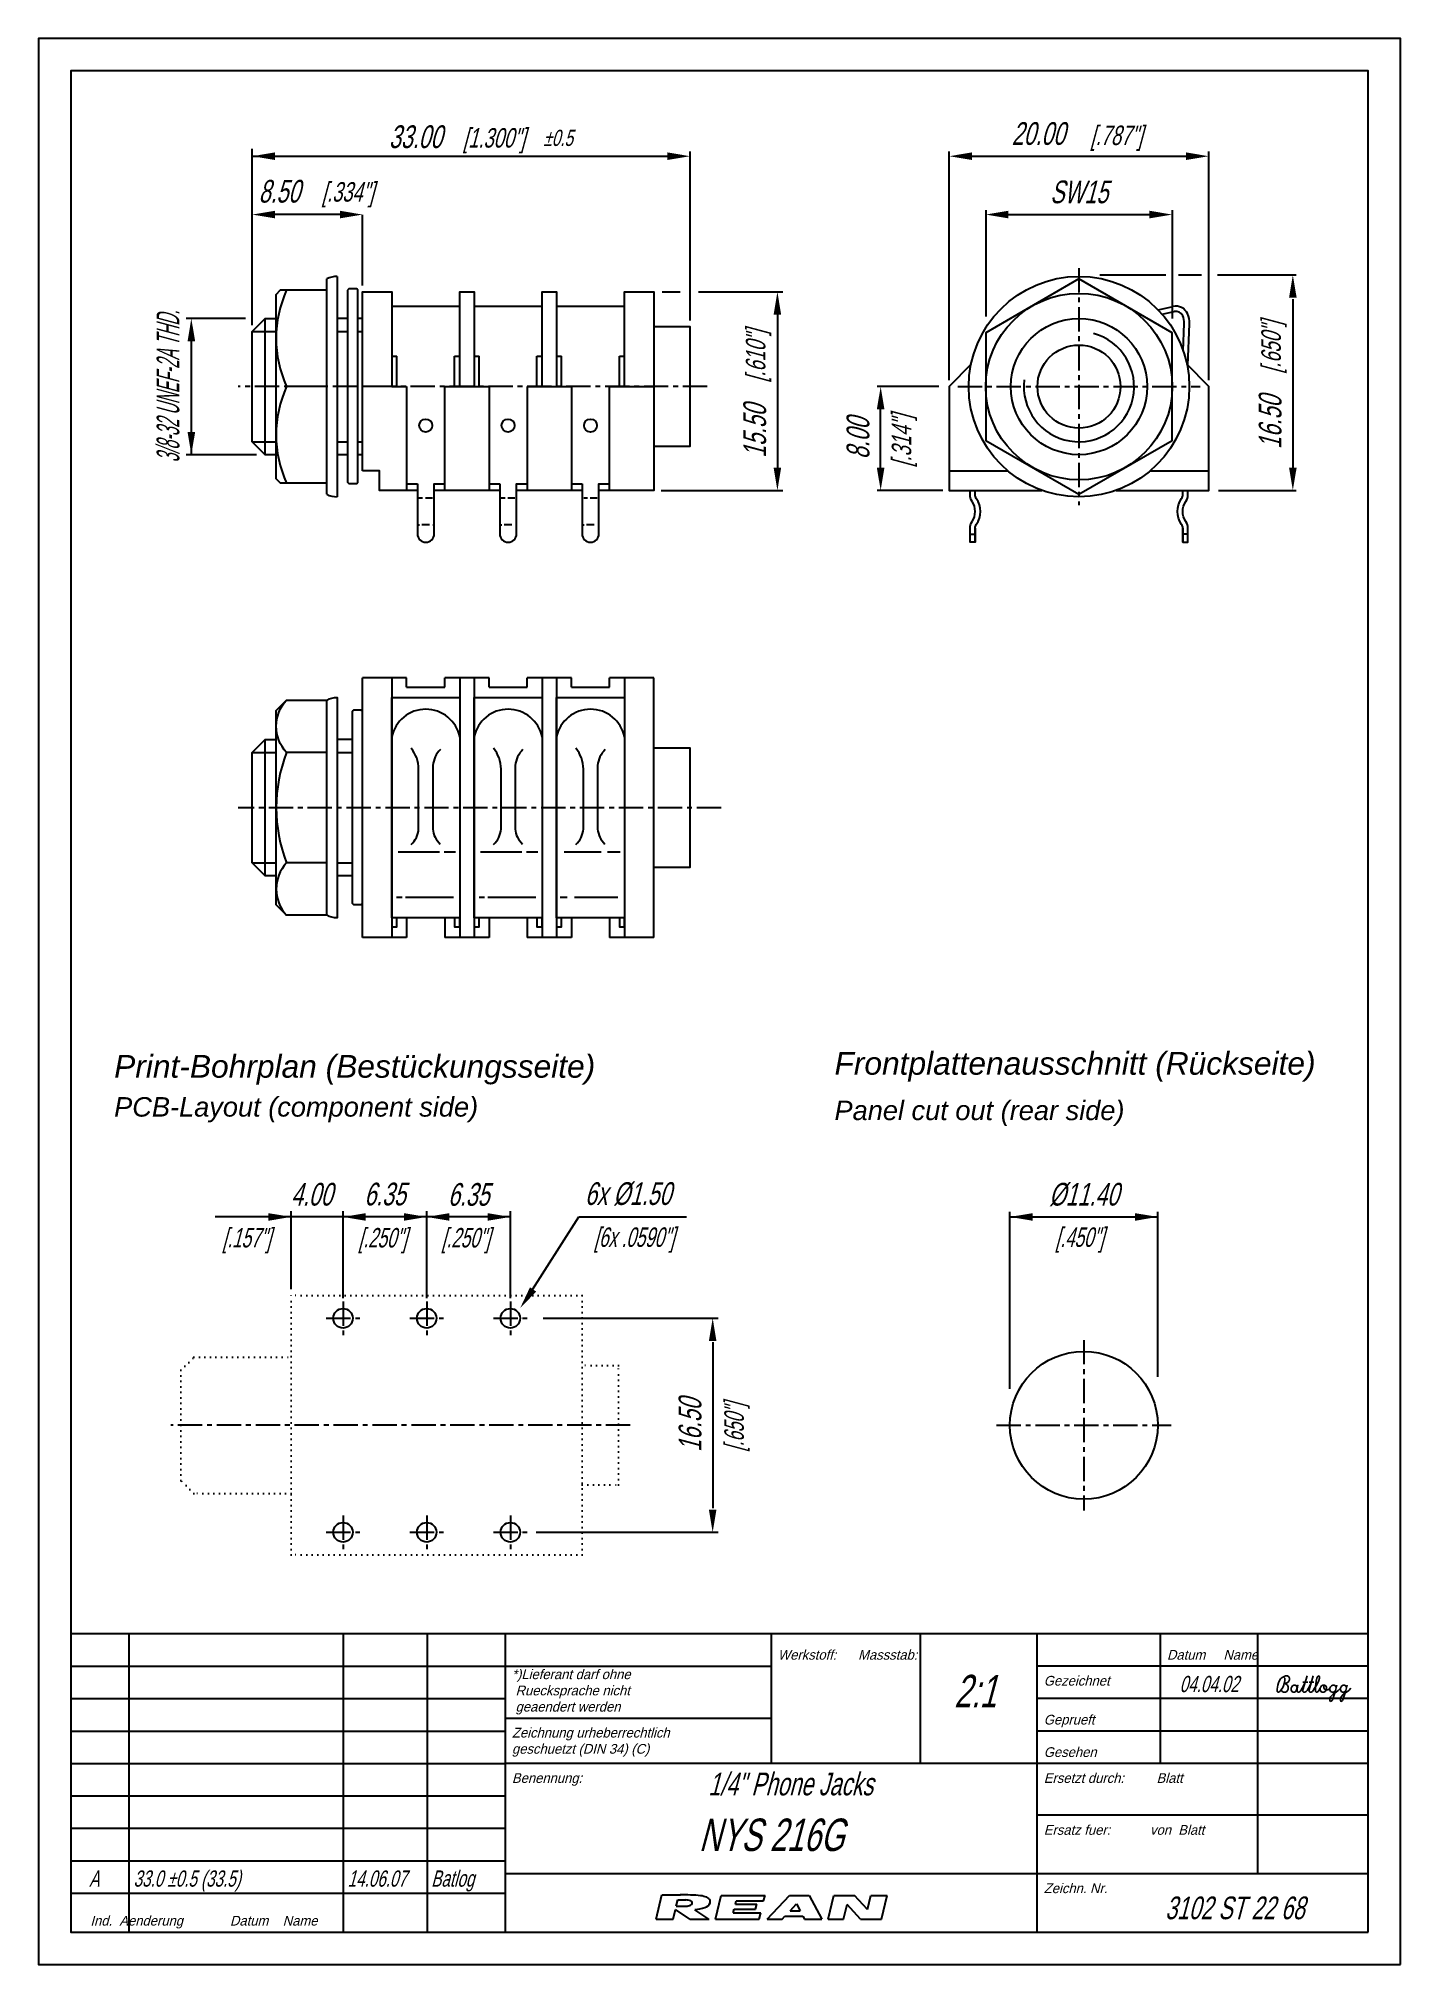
# Model space of a CAD drawing. Extents: x 0 to 210, y 0 to 297.
import ezdxf
from ezdxf.enums import TextEntityAlignment as Align

# ---------------------------------------------------------------- set-up
doc = ezdxf.new("R2010")
doc.units = 0
doc.header["$LTSCALE"] = 3
doc.header["$MEASUREMENT"] = 0
for name, pattern in [('AUSGEZOGEN', [0]), ('CENTER', [2, 1.25, -0.25, 0.25, -0.25]), ('PUNKT', [0.25, 0, -0.25])]:
    doc.linetypes.add(name, pattern=pattern)
doc.layers.get('0').update_dxf_attribs({"linetype": 'AUSGEZOGEN'})
for name, color, linetype in [('025', 4, 'AUSGEZOGEN'), ('035', 3, 'AUSGEZOGEN'), ('05', 2, 'AUSGEZOGEN'), ('BEM1', 4, 'AUSGEZOGEN'), ('MITTE', 4, 'CENTER'), ('RAHMEN', 2, 'AUSGEZOGEN')]:
    doc.layers.add(name, color=color, linetype=linetype)
doc.styles.add('ARIAL', font='ARIALI.TTF')
doc.styles.add('SCRIPTS', font='scripts')
doc.styles.get("Standard").update_dxf_attribs({"font": 'txt', "width": 0.7, "oblique": 15})

# ---------------------------------------------------------------- blocks, each defined once
blk = doc.blocks.new('A$C694C5F03')
at = {"layer": '035'}
for p, q in [((0, 8.53), (2.3, 9.04)), ((0.62, 7.85), (2.47, 8.26)), ((3.88, 2.2), (4.04, 6.42)), ((4.6, 0), (4.84, 6.39))]:
    blk.add_line(p, q, dxfattribs=at)
for points in [[(4.84, 6.39, 0.118182), (4.53, 7.94, 0.353195), (2.3, 9.04, 0.353195)], [(4.04, 6.42, 0.118182), (3.8, 7.61, 0.353195), (2.47, 8.26, 0.353195)]]:
    blk.add_lwpolyline(points, format="xyb", dxfattribs=at)
blk = doc.blocks.new('ZKOPF-REAN')
at = {"color": 2}
for p, q in [((-133, 33), (-92, 33)), ((-200, 6), (-133, 6))]:
    blk.add_line(p, q, dxfattribs=at)
for points in [[(-200, 46), (-200, 0)], [(0, 46), (-200, 46)], [(-191, 0), (-191, 46)], [(-158, 0), (-158, 46)], [(-145, 0), (-145, 46)], [(-133, 0), (-133, 46)], [(-92, 26), (-92, 46)], [(-69, 26), (-69, 46)], [(-51, 0), (-51, 46)], [(-32, 26), (-32, 46)], [(-17, 9), (-17, 46)], [(0, 0), (0, 46)], [(-133, 41), (-92, 41)], [(0, 41), (-51, 41)], [(0, 36), (-51, 36)], [(0, 31), (-51, 31)], [(0, 26), (-133, 26)], [(0, 18), (-51, 18)], [(0, 9), (-133, 9)]]:
    blk.add_lwpolyline(points, dxfattribs=at)
at = {"color": 4}
for points in [[(-200, 41), (-133, 41)], [(-200, 36), (-133, 36)], [(-200, 31), (-133, 31)], [(-200, 26), (-133, 26)], [(-200, 21), (-133, 21)], [(-200, 16), (-133, 16)], [(-200, 11), (-133, 11)]]:
    blk.add_lwpolyline(points, dxfattribs=at)
at = {"layer": '05'}
for p, q in [((-109.79, 1.99), (-108.88, 5.72)), ((-108.88, 5.72), (-106, 5.72)), ((-107.12, 1.99), (-106.76, 3.49)), ((-104.58, 1.99), (-106.76, 3.49)), ((-106.68, 3.97), (-106.45, 4.95)), ((-106.68, 3.97), (-105.39, 3.97)), ((-106.45, 4.95), (-105.21, 4.95)), ((-101.65, 1.99), (-103.78, 3.45)), ((-100.63, 1.99), (-99.74, 5.66)), ((-99.74, 5.66), (-92.98, 5.66)), ((-97.88, 2.94), (-97.74, 3.53)), ((-97.74, 3.53), (-94.45, 3.53)), ((-97.55, 4.3), (-97.43, 4.81)), ((-97.55, 4.3), (-94.26, 4.3)), ((-97.43, 4.81), (-93.19, 4.81)), ((-94.45, 3.53), (-94.26, 4.3)), ((-93.19, 4.81), (-92.98, 5.66)), ((-92.66, 1.99), (-89.2, 5.66)), ((-89.2, 5.66), (-86.16, 5.66)), ((-89.12, 3.28), (-88.13, 4.33)), ((-89.12, 3.28), (-87.58, 3.28)), ((-88.13, 4.33), (-87.58, 3.28)), ((-86.16, 5.66), (-84.24, 1.99)), ((-83.27, 1.99), (-82.39, 5.66)), ((-82.39, 5.66), (-79.2, 5.66)), ((-81.63, 5.66), (-81.63, 5.66)), ((-80.89, 1.99), (-80.34, 4.26)), ((-78.26, 1.99), (-80.34, 4.26)), ((-77.19, 3.47), (-79.2, 5.66)), ((-77.19, 3.47), (-76.66, 5.66)), ((-76.66, 5.66), (-74.13, 5.66)), ((-75.02, 1.99), (-74.13, 5.66)), ((-109.79, 1.99), (-107.12, 1.99)), ((-104.58, 1.99), (-101.58, 1.99)), ((-100.63, 1.99), (-93.87, 1.99)), ((-97.88, 2.94), (-93.64, 2.94)), ((-93.87, 1.99), (-93.64, 2.94)), ((-92.66, 1.99), (-90.34, 1.99)), ((-90.34, 1.99), (-89.91, 2.44)), ((-89.91, 2.44), (-87.14, 2.44)), ((-87.14, 2.44), (-86.9, 1.99)), ((-86.9, 1.99), (-84.24, 1.99)), ((-83.27, 1.99), (-80.89, 1.99)), ((-78.26, 1.99), (-75.02, 1.99))]:
    blk.add_line(p, q, dxfattribs=at)
for centre, radius, start, end in [((-105.57, -23.42), 29.15, 84.6767, 90.986), ((-105.66, 8.05), 4.09, 273.8445, 284.4646), ((-105.46, 1.64), 3.32, 71.6455, 85.7128), ((-105.27, 5.62), 1.66, 292.13, 304.0272), ((-104.53, 4.5), 0.314, 308.184, 68.249), ((-104.36, 9.7), 6.27, 275.3263, 289.526), ((-103.58, 1.05), 4.6, 69.563, 81.7317), ((-102.59, 4.97), 1.23, 286.5819, 338.147), ((-102.93, 3.56), 2.04, 51.5369, 62.015), ((-102.02, 4.68), 0.597, 340.3997, 51.4142)]:
    blk.add_arc(centre, radius, start, end, dxfattribs=at)
at = {"color": 4, "oblique": 15}
for s, p in [('Werkstoff:      Massstab:', (-91, 42)), ('Datum     Name', (-31, 42)), ('*)Lieferant darf ohne ', (-132, 39)), ('Gezeichnet', (-50, 38)), (' Ruecksprache nicht ', (-132, 36.5)), (' geaendert werden', (-132, 34)), ('Geprueft', (-50, 32)), ('Zeichnung urheberrechtlich', (-132, 30)), ('geschuetzt (DIN 34) (C)', (-132, 27.5)), ('Gesehen', (-50, 27)), ('Benennung:', (-132, 23)), ('Ersetzt durch:         Blatt', (-50, 23)), ('Ersatz fuer:           von  Blatt', (-50, 15)), ('Zeichn. Nr.', (-50, 6)), ('Ind.  Aenderung             Datum    Name', (-197, 1))]:
    blk.add_text(s, height=1.5, dxfattribs=at).set_placement(p)
at = {"color": 3, "oblique": 15, "width": 0.7}
for tag, p in [('TOL', (-107.71, 59)), ('RADIEN', (-107.71, 54)), ('FACETTE', (-107.71, 49))]:
    blk.add_attdef(tag, p, '', height=3.5, dxfattribs=at)
at = {"color": 4, "oblique": 15, "width": 0.7}
for tag, p in [('INDEX8', (-197.19, 42)), ('A8', (-190.35, 42)), ('DATUM8', (-157.35, 42)), ('NAME8', (-144.46, 42)), ('INDEX7', (-197.19, 37)), ('A7', (-190.35, 37)), ('DATUM7', (-157.35, 37)), ('NAME7', (-144.46, 37)), ('INDEX6', (-197.19, 32)), ('A6', (-190.35, 32)), ('DATUM6', (-157.35, 32)), ('NAME6', (-144.46, 32)), ('INDEX5', (-197.19, 27)), ('A5', (-190.35, 27)), ('DATUM5', (-157.35, 27)), ('NAME5', (-144.46, 27)), ('INDEX4', (-197.19, 22)), ('A4', (-190.35, 22)), ('DATUM4', (-157.35, 22)), ('NAME4', (-144.46, 22)), ('INDEX3', (-197.19, 17)), ('A3', (-190.35, 17)), ('DATUM3', (-157.35, 17)), ('NAME3', (-144.46, 17)), ('INDEX2', (-197.19, 12)), ('A2', (-190.35, 12)), ('DATUM2', (-157.35, 12)), ('NAME2', (-144.46, 12)), ('INDEX1', (-197.19, 7)), ('A1', (-190.35, 7)), ('DATUM1', (-157.35, 7)), ('NAME1', (-144.46, 7))]:
    blk.add_attdef(tag, p, '', height=2.5, dxfattribs=at)
at = {"color": 2, "oblique": 15, "width": 0.7}
for tag, p in [('MASS', (-60.57, 34.66)), ('BENENNUNG', (-92, 12.5))]:
    blk.add_attdef(tag, text='', height=5, dxfattribs=at).set_placement(p, align=Align.CENTER)
at = {"color": 4, "oblique": 15, "width": 0.7}
for tag, p in [('DATE', (-24.5, 37)), ('WERKSTOFF', (-80.5, 36)), ('TEIL', (-81, 29))]:
    blk.add_attdef(tag, text='', height=2.5, dxfattribs=at).set_placement(p, align=Align.CENTER)
at = {"color": 4, "style": 'SCRIPTS'}
blk.add_attdef('NAME', text='', height=2.5, dxfattribs=at).set_placement((-8.5, 37), align=Align.CENTER)
at = {"color": 3, "oblique": 15, "width": 0.7}
for tag, p in [('MASS2', (-60.48, 28.21)), ('TEIL', (-89.04, 21.08)), ('NUMMER', (-20.55, 1.98))]:
    blk.add_attdef(tag, text='', height=3.5, dxfattribs=at).set_placement(p, align=Align.CENTER)

msp = doc.modelspace()

# ---------------------------------------------------------------- linework, layer by layer
at = {"layer": '025'}
for p, q in [((32.96, 251.82), (36.65, 251.82)), ((46.05, 251.82), (47.66, 251.82)), ((49.26, 251.82), (49.96, 251.82)), ((32.96, 234.82), (36.65, 234.82)), ((46.05, 234.82), (47.66, 234.82)), ((49.26, 234.82), (49.96, 234.82)), ((32.96, 186.89), (36.65, 186.89)), ((46.05, 186.89), (48.36, 186.89)), ((32.96, 169.89), (36.65, 169.89)), ((46.05, 169.89), (48.36, 169.89)), ((61.83, 171.55), (55.44, 171.55)), ((64.28, 171.55), (62.56, 171.55)), ((74.53, 171.55), (68.14, 171.55)), ((76.98, 171.55), (75.26, 171.55)), ((86.76, 171.55), (81.04, 171.55)), ((89.68, 171.55), (87.71, 171.55)), ((56.09, 164.53), (55.22, 164.53)), ((63.96, 164.53), (56.58, 164.53)), ((68.79, 164.53), (67.92, 164.53)), ((76.66, 164.53), (69.28, 164.53)), ((81.49, 164.53), (80.45, 164.53)), ((89.34, 164.53), (82.66, 164.53))]:
    msp.add_line(p, q, dxfattribs=at)
at = {"layer": '025', "color": 5}
for p, q in [((59.23, 226.12), (58.66, 226.12)), ((60.74, 226.12), (59.65, 226.12)), ((71.93, 226.12), (71.36, 226.12)), ((73.44, 226.12), (72.35, 226.12)), ((84.63, 226.12), (84.06, 226.12)), ((86.14, 226.12), (85.05, 226.12)), ((58.58, 222.02), (58.75, 222.02)), ((60.3, 222.02), (59.08, 222.02)), ((60.82, 222.02), (60.99, 222.02)), ((71.28, 222.02), (71.45, 222.02)), ((73, 222.02), (71.78, 222.02)), ((73.52, 222.02), (73.69, 222.02)), ((83.98, 222.02), (84.15, 222.02)), ((85.7, 222.02), (84.48, 222.02)), ((86.22, 222.02), (86.39, 222.02))]:
    msp.add_line(p, q, dxfattribs=at)
at = {"layer": '025'}
for points in [[(143.63, 220.56), (144.43, 220.56)], [(177.23, 220.56), (176.43, 220.56)]]:
    msp.add_lwpolyline(points, dxfattribs=at)
for points in [[(57.45, 172.73, 0.195706), (58.61, 175.09), (58.61, 184.35, 0.172002), (57.45, 187.56, 0.172002)], [(61.99, 187.36, 0.184218), (60.81, 184.89), (60.81, 175.09, 0.191855), (61.94, 172.76)], [(70.15, 172.73, 0.195706), (71.31, 175.09), (71.31, 184.35, 0.172002), (70.15, 187.56, 0.172002)], [(74.69, 187.36, 0.184218), (73.51, 184.89), (73.51, 175.09, 0.191855), (74.64, 172.76)], [(82.85, 172.73, 0.195706), (84.01, 175.09), (84.01, 184.35, 0.172002), (82.85, 187.56, 0.172002)], [(87.39, 187.36, 0.184218), (86.21, 184.89), (86.21, 175.09, 0.191855), (87.34, 172.76)]]:
    msp.add_lwpolyline(points, format="xyb", dxfattribs=at)
msp.add_arc((160.43, 243.32), 8.5, 172.8411, 74.7742, dxfattribs=at)
at = {"layer": '035'}
for p, q in [((54.46, 255.72), (64.96, 255.72)), ((67.16, 255.72), (77.66, 255.72)), ((79.86, 255.72), (90.36, 255.72)), ((54.46, 248.02), (55.26, 248.02)), ((55.26, 243.32), (55.26, 248.02)), ((64.16, 243.32), (64.16, 248.02)), ((64.16, 248.02), (64.96, 248.02)), ((67.16, 248.02), (67.96, 248.02)), ((67.16, 248.02), (67.96, 248.02)), ((67.96, 243.32), (67.96, 248.02)), ((67.96, 243.32), (67.96, 248.02)), ((76.86, 243.32), (76.86, 248.02)), ((76.86, 248.02), (77.66, 248.02)), ((76.86, 243.32), (76.86, 248.02)), ((76.86, 248.02), (77.66, 248.02)), ((79.86, 248.02), (80.66, 248.02)), ((80.66, 243.32), (80.66, 248.02)), ((89.56, 243.32), (89.56, 248.02)), ((89.56, 248.02), (90.36, 248.02)), ((56.76, 228.32), (58.41, 228.32)), ((58.41, 228.32), (58.41, 220.56)), ((69.46, 228.32), (71.11, 228.32)), ((71.11, 228.32), (71.11, 220.56)), ((82.16, 228.32), (83.81, 228.32)), ((83.81, 228.32), (83.81, 220.56))]:
    msp.add_line(p, q, dxfattribs=at)
at = {"layer": '035', "linetype": 'PUNKT'}
for p, q in [((83.85, 103.15), (38.95, 103.15)), ((38.95, 63.15), (38.95, 103.15)), ((83.85, 63.15), (83.85, 103.15)), ((83.85, 63.15), (38.95, 63.15))]:
    msp.add_line(p, q, dxfattribs=at)
at = {"layer": '035'}
for points in [[(61.01, 220.56), (61.01, 228.32), (61.01, 228.32), (62.66, 228.32)], [(73.71, 220.56), (73.71, 228.32), (73.71, 228.32), (75.36, 228.32)], [(86.41, 220.56), (86.41, 228.32), (86.41, 228.32), (88.06, 228.32)], [(54.46, 161.39), (54.46, 160.01), (55.26, 160.01), (55.26, 161.39)], [(64.16, 161.39), (64.16, 160.01), (64.96, 160.01), (64.96, 161.39)], [(67.16, 161.39), (67.16, 160.01), (67.96, 160.01), (67.96, 161.39)], [(76.86, 161.39), (76.86, 160.01), (77.66, 160.01), (77.66, 161.39)], [(79.86, 161.39), (79.86, 160.01), (80.66, 160.01), (80.66, 161.39)], [(89.56, 161.39), (89.56, 160.01), (90.36, 160.01), (90.36, 161.39)]]:
    msp.add_lwpolyline(points, dxfattribs=at)
for points in [[(144.43, 221.49), (144.43, 219.32), (143.63, 219.32), (143.63, 221.49, -0.151415), (143.94, 222.5, 0.309936), (143.94, 225.63, -0.151415), (143.63, 226.65), (143.63, 227.32)], [(144.43, 219.32), (144.43, 221.49, -0.151415), (144.6, 222.05, 0.309936), (144.6, 226.08, -0.151415), (144.43, 226.65), (144.43, 227.32)], [(176.43, 219.32), (176.43, 221.49, 0.151415), (176.25, 222.05, -0.309936), (176.25, 226.08, 0.151415), (176.43, 226.65), (176.43, 227.32)], [(176.43, 221.49), (176.43, 219.32), (177.23, 219.32), (177.23, 221.49, 0.151415), (176.91, 222.5, -0.309936), (176.91, 225.63, 0.151415), (177.23, 226.65), (177.23, 227.32)]]:
    msp.add_lwpolyline(points, format="xyb", dxfattribs=at)
at = {"layer": '035', "linetype": 'PUNKT'}
for points in [[(38.95, 72.65), (23.95, 72.65), (21.95, 74.65), (21.95, 91.65), (23.95, 93.65), (38.95, 93.65)], [(83.85, 73.95), (89.45, 73.95), (89.45, 92.35), (83.85, 92.35)]]:
    msp.add_lwpolyline(points, dxfattribs=at)
at = {"layer": '035'}
for centre, radius in [((160.43, 243.32), 14.38), ((59.71, 237.32), 1), ((72.41, 237.32), 1), ((72.41, 237.32), 1), ((85.11, 237.32), 1)]:
    msp.add_circle(centre, radius, dxfattribs=at)
for centre, radius, start, end in [((59.71, 220.62), 1.3, 180, 0), ((72.41, 220.62), 1.3, 180, 0), ((85.11, 220.62), 1.3, 180, 0), ((59.71, 188.22), 5.35, 11.3618, 168.6382), ((72.41, 188.22), 5.35, 11.3618, 168.6382), ((85.11, 188.22), 5.35, 11.3618, 168.6382)]:
    msp.add_arc(centre, radius, start, end, dxfattribs=at)
at = {"layer": '05'}
for p, q in [((44.45, 226.72), (44.45, 259.92)), ((46.05, 260.32), (46.05, 226.32)), ((34.96, 232.82), (34.96, 253.82)), ((47.66, 253.82), (46.05, 253.82)), ((49.96, 253.82), (49.26, 253.82)), ((44.45, 243.32), (38.25, 243.32)), ((54.46, 243.32), (49.96, 243.32)), ((56.76, 243.32), (56.76, 227.32)), ((62.66, 227.32), (62.66, 243.32)), ((64.96, 243.32), (67.16, 243.32)), ((69.46, 243.32), (69.46, 227.32)), ((75.36, 243.32), (75.36, 227.32)), ((77.66, 243.32), (79.86, 243.32)), ((82.16, 243.32), (82.16, 227.32)), ((88.06, 227.32), (88.06, 243.32)), ((90.36, 243.32), (94.86, 243.32)), ((47.66, 232.82), (46.05, 232.82)), ((49.96, 232.82), (49.26, 232.82)), ((140.43, 230.32), (149.47, 230.32)), ((171.38, 230.32), (180.43, 230.32)), ((49.96, 158.39), (49.96, 198.39)), ((56.76, 198.39), (49.96, 198.39)), ((54.46, 198.39), (54.46, 158.39)), ((56.76, 196.99), (56.76, 198.39)), ((56.76, 196.99), (62.66, 196.99)), ((62.66, 196.99), (62.66, 198.39)), ((69.46, 198.39), (62.66, 198.39)), ((64.96, 198.39), (64.96, 158.39)), ((67.16, 198.39), (67.16, 158.39)), ((69.46, 196.99), (69.46, 198.39)), ((69.46, 196.99), (75.36, 196.99)), ((75.36, 196.99), (75.36, 198.39)), ((82.16, 198.39), (75.36, 198.39)), ((77.66, 198.39), (77.66, 158.39)), ((79.86, 198.39), (79.86, 158.39)), ((82.16, 196.99), (82.16, 198.39)), ((82.16, 196.99), (88.06, 196.99)), ((94.86, 198.39), (88.06, 198.39)), ((88.06, 196.99), (88.06, 198.39)), ((90.36, 198.39), (90.36, 158.39)), ((94.86, 158.39), (94.86, 198.39)), ((44.45, 161.79), (44.45, 194.99)), ((34.96, 167.89), (34.96, 188.89)), ((48.36, 188.89), (46.05, 188.89)), ((48.36, 167.89), (46.05, 167.89)), ((56.76, 161.39), (56.76, 158.39)), ((62.66, 161.39), (62.66, 158.39)), ((69.46, 161.39), (69.46, 158.39)), ((75.36, 161.39), (75.36, 158.39)), ((82.16, 161.39), (82.16, 158.39)), ((88.06, 161.39), (88.06, 158.39)), ((56.76, 158.39), (49.96, 158.39)), ((69.46, 158.39), (62.66, 158.39)), ((82.16, 158.39), (75.36, 158.39)), ((94.86, 158.39), (88.06, 158.39))]:
    msp.add_line(p, q, dxfattribs=at)
for points in [[(160.43, 259.92), (146.05, 251.62), (146.05, 235.02), (160.43, 226.72), (174.8, 235.02), (174.8, 251.62)], [(47.66, 258.18), (47.66, 228.58), (47.86, 228.38), (49.06, 228.38), (49.26, 228.58), (49.26, 258.18), (49.06, 258.38), (47.86, 258.38)], [(48.36, 193.25), (48.36, 163.65), (48.56, 163.45), (49.76, 163.45), (49.96, 163.65), (49.96, 193.25), (49.76, 193.45), (48.56, 193.45)], [(64.96, 195.39), (64.96, 161.39), (54.46, 161.39), (54.46, 195.39)], [(77.66, 195.39), (77.66, 161.39), (67.16, 161.39), (67.16, 195.39)], [(90.36, 195.39), (90.36, 161.39), (79.86, 161.39), (79.86, 195.39)]]:
    msp.add_lwpolyline(points, close=True, dxfattribs=at)
for points in [[(38.25, 258.22, 0.216019), (38.25, 243.32, 0.216019), (38.25, 228.42, 0.216019)], [(44.45, 186.89), (38.25, 186.89, -0.394601), (38.25, 194.99)], [(44.45, 169.89), (38.25, 169.89, 0.394601), (38.25, 161.79)]]:
    msp.add_lwpolyline(points, format="xyb", dxfattribs=at)
for points in [[(44.45, 228.42), (37.32, 228.42), (36.65, 229.08), (36.65, 257.55), (37.32, 258.22), (44.45, 258.22)], [(49.96, 230.32), (49.96, 257.92), (54.46, 257.92), (54.46, 243.32), (56.76, 243.32)], [(62.66, 243.32), (64.96, 243.32), (64.96, 257.92), (67.16, 257.92), (67.16, 243.32), (69.46, 243.32)], [(75.36, 243.32), (77.66, 243.32), (77.66, 257.92), (79.86, 257.92), (79.86, 243.32), (82.16, 243.32)], [(88.06, 243.32), (90.36, 243.32), (90.36, 257.92), (94.86, 257.92), (94.86, 227.32), (86.41, 227.32)], [(36.65, 232.82), (34.96, 232.82), (32.96, 234.82), (32.96, 251.82), (34.96, 253.82), (36.65, 253.82)], [(94.86, 234.12), (100.46, 234.12), (100.46, 252.52), (94.86, 252.52)], [(143.78, 246.79), (140.43, 243.32), (140.43, 227.32), (154.68, 227.32)], [(166.17, 227.32), (180.43, 227.32), (180.43, 243.32), (177.07, 246.79)], [(58.41, 227.32), (52.56, 227.32), (52.56, 230.32), (49.96, 230.32)], [(71.11, 227.32), (61.01, 227.32)], [(83.81, 227.32), (73.71, 227.32)], [(36.65, 167.89), (34.96, 167.89), (32.96, 169.89), (32.96, 186.89), (34.96, 188.89), (36.65, 188.89)], [(94.86, 169.19), (100.46, 169.19), (100.46, 187.59), (94.86, 187.59)]]:
    msp.add_lwpolyline(points, dxfattribs=at)
msp.add_lwpolyline([(36.65, 163.39), (36.65, 193.39), (38.25, 194.99), (44.45, 194.99, -0.112273), (46.05, 195.39), (46.05, 161.39, -0.112273), (44.45, 161.79), (38.25, 161.79)], format="xyb", close=True, dxfattribs=at)
for centre, radius in [((160.43, 243.32), 17), ((160.43, 243.32), 10.5), ((160.43, 243.32), 6.4), ((46.95, 99.65), 1.5), ((59.85, 99.65), 1.5), ((72.75, 99.65), 1.5), ((161.18, 83.15), 11.4), ((46.95, 66.65), 1.5), ((59.85, 66.65), 1.5), ((72.75, 66.65), 1.5)]:
    msp.add_circle(centre, radius, dxfattribs=at)
for centre, radius, start, end in [((46.13, 256.6), 3.72, 91.2243, 116.8482), ((46.13, 230.04), 3.72, 243.1518, 268.7757), ((60.03, 178.39), 23.38, 158.6793, 201.3207)]:
    msp.add_arc(centre, radius, start, end, dxfattribs=at)
at = {"layer": 'BEM1'}
for p, q in [((32.96, 252.82), (32.96, 279.99)), ((100.46, 253.52), (100.46, 279.56)), ((140.43, 244.32), (140.43, 279.56)), ((180.43, 244.32), (180.43, 279.56)), ((32.96, 278.85), (96.96, 278.85)), ((143.93, 278.85), (176.93, 278.85)), ((146.05, 270.55), (146.05, 254.11)), ((174.8, 270.55), (174.8, 253.8)), ((46.46, 269.85), (36.46, 269.85)), ((49.96, 258.92), (49.96, 269.79)), ((149.55, 269.85), (171.3, 269.85)), ((163.64, 260.54), (173.81, 260.54)), ((175.79, 260.54), (179.32, 260.54)), ((181.77, 260.54), (193.93, 260.54)), ((96.14, 257.92), (98.92, 257.92)), ((101.78, 257.92), (114.79, 257.92)), ((113.93, 256.82), (113.93, 230.82)), ((193.4, 256.82), (193.4, 230.82)), ((31.93, 253.82), (22.74, 253.82)), ((23.56, 250.32), (23.56, 232.82)), ((138.81, 243.32), (129.3, 243.32)), ((129.85, 230.82), (129.85, 239.82)), ((33.63, 232.82), (22.74, 232.82)), ((96.03, 227.32), (114.79, 227.32)), ((139.43, 227.32), (129.3, 227.32)), ((181.94, 227.32), (193.93, 227.32)), ((38.95, 104.15), (38.95, 116.16)), ((46.95, 102.73), (46.95, 116.16)), ((59.85, 102.73), (59.85, 116.16)), ((72.75, 102.73), (72.75, 116.16)), ((149.78, 88.77), (149.78, 116.07)), ((172.58, 90.61), (172.58, 116.07)), ((72.75, 115.28), (27.23, 115.28)), ((75.46, 102.95), (83.31, 115.28)), ((83.31, 115.28), (99.93, 115.28)), ((149.78, 115.28), (172.58, 115.28)), ((77.81, 99.65), (104.82, 99.65)), ((103.95, 95.95), (103.95, 70.35)), ((76.75, 66.65), (104.82, 66.65))]:
    msp.add_line(p, q, dxfattribs=at)
for points in [[(36.46, 279.44), (36.46, 278.27), (32.96, 278.85)], [(96.96, 279.44), (96.96, 278.27), (100.46, 278.85)], [(143.93, 279.44), (143.93, 278.27), (140.43, 278.85)], [(176.93, 279.44), (176.93, 278.27), (180.43, 278.85)], [(36.46, 270.44), (36.46, 269.27), (32.96, 269.85)], [(46.46, 270.44), (46.46, 269.27), (49.96, 269.85)], [(149.55, 270.44), (149.55, 269.27), (146.05, 269.85)], [(171.3, 270.44), (171.3, 269.27), (174.8, 269.85)], [(192.82, 257.04), (193.99, 257.04), (193.4, 260.54)], [(113.34, 254.42), (114.51, 254.42), (113.93, 257.92)], [(22.98, 250.32), (24.15, 250.32), (23.56, 253.82)], [(129.26, 239.82), (130.43, 239.82), (129.85, 243.32)], [(22.98, 236.32), (24.15, 236.32), (23.56, 232.82)], [(113.34, 230.82), (114.51, 230.82), (113.93, 227.32)], [(129.26, 230.82), (130.43, 230.82), (129.85, 227.32)], [(192.82, 230.82), (193.99, 230.82), (193.4, 227.32)], [(35.45, 115.86), (35.45, 114.69), (38.95, 115.28)], [(50.45, 115.86), (50.45, 114.69), (46.95, 115.28)], [(56.35, 115.86), (56.35, 114.69), (59.85, 115.28)], [(63.35, 115.86), (63.35, 114.69), (59.85, 115.28)], [(69.25, 114.69), (69.25, 115.86), (72.75, 115.28)], [(153.28, 115.86), (153.28, 114.69), (149.78, 115.28)], [(169.08, 115.86), (169.08, 114.69), (172.58, 115.28)], [(75.78, 104.43), (76.74, 103.76), (74.26, 101.22)], [(103.36, 96.15), (104.53, 96.15), (103.95, 99.65)], [(103.36, 70.15), (104.53, 70.15), (103.95, 66.65)]]:
    msp.add_solid(points, dxfattribs=at)
at = {"layer": 'MITTE'}
for p, q in [((160.43, 261.58), (160.43, 225.06)), ((103.11, 243.32), (30.78, 243.32)), ((141.73, 243.32), (179.13, 243.32)), ((105.24, 178.39), (30.78, 178.39)), ((46.95, 102.25), (46.95, 97.05)), ((59.85, 102.25), (59.85, 97.05)), ((72.75, 102.25), (72.75, 97.05)), ((44.35, 99.65), (49.55, 99.65)), ((57.25, 99.65), (62.45, 99.65)), ((70.15, 99.65), (75.35, 99.65)), ((161.18, 96.3), (161.18, 70.01)), ((91.24, 83.15), (20.39, 83.15)), ((147.71, 83.15), (174.64, 83.15)), ((46.95, 69.25), (46.95, 64.05)), ((59.85, 69.25), (59.85, 64.05)), ((72.75, 69.25), (72.75, 64.05)), ((44.35, 66.65), (49.55, 66.65)), ((57.25, 66.65), (62.45, 66.65)), ((70.15, 66.65), (75.35, 66.65))]:
    msp.add_line(p, q, dxfattribs=at)
at = {"layer": 'RAHMEN', "color": 7}
msp.add_lwpolyline([(210, 0), (210, 297), (0, 297), (0, 0), (210, 0)], dxfattribs=at)
at = {"layer": 'RAHMEN'}
msp.add_lwpolyline([(205, 5), (205, 292), (5, 292), (5, 5)], close=True, dxfattribs=at)

# ---------------------------------------------------------------- block references
at = {"layer": '035'}
ref = msp.add_blockref('ZKOPF-REAN', (205, 5), dxfattribs=at)
ref.add_attrib('NAME', 'Battlogg', dxfattribs={"layer": '0', "color": 4, "height": 2.5, "style": 'SCRIPTS'}).set_placement((196.5, 42), align=Align.CENTER)
ref.add_attrib('DATE', '04.04.02', dxfattribs={"layer": '0', "color": 4, "height": 2.5, "oblique": 15, "width": 0.7}).set_placement((180.5, 42), align=Align.CENTER)
ref.add_attrib('BENENNUNG', 'NYS 216G', dxfattribs={"layer": '0', "color": 2, "height": 5, "oblique": 15, "width": 0.7}).set_placement((113, 17.5), align=Align.CENTER)
ref.add_attrib('TEIL', '1/4" Phone Jacks', dxfattribs={"layer": '0', "color": 3, "height": 3.5, "oblique": 15, "width": 0.7}).set_placement((115.96, 26.08), align=Align.CENTER)
ref.add_attrib('NUMMER', '3102 ST 22 68', dxfattribs={"layer": '0', "color": 3, "height": 3.5, "oblique": 15, "width": 0.7}).set_placement((184.45, 6.98), align=Align.CENTER)
ref.add_attrib('MASS', '2:1', dxfattribs={"layer": '0', "color": 2, "height": 5, "oblique": 15, "width": 0.7}).set_placement((144.43, 39.66), align=Align.CENTER)
ref.add_attrib('INDEX1', 'A', (7.81, 12), dxfattribs={"layer": '0', "color": 4, "height": 2.5, "oblique": 15, "width": 0.7})
ref.add_attrib('A1', '33.0 %%P0.5 (33.5)', (14.65, 12), dxfattribs={"layer": '0', "color": 4, "height": 2.5, "oblique": 15, "width": 0.7})
ref.add_attrib('DATUM1', '14.06.07', (47.65, 12), dxfattribs={"layer": '0', "color": 4, "height": 2.5, "oblique": 15, "width": 0.7})
ref.add_attrib('NAME1', 'Batlog', (60.54, 12), dxfattribs={"layer": '0', "color": 4, "height": 2.5, "oblique": 15, "width": 0.7})
at = {"layer": 'BEM1'}
msp.add_blockref('A$C694C5F03', (172.63, 246.63), dxfattribs=at)

# ---------------------------------------------------------------- texts
at = {"layer": '035', "style": 'ARIAL'}
for s, height, p in [('Print-Bohrplan (Bestückungsseite)', 3.5, (11.66, 136.75)), ('Frontplattenausschnitt (Rückseite)', 3.5, (122.73, 137.21)), ('PCB-Layout (component side)', 3, (11.66, 130.75)), ('Panel cut out (rear side)', 3, (122.73, 130.21))]:
    msp.add_text(s, height=height, dxfattribs=at).set_placement(p)
at = {"layer": 'BEM1', "color": 3, "oblique": 15, "width": 0.7}
for s, p in [('33.00', (58.12, 281.86)), ('20.00', (154.15, 282.35)), ('8.50', (37.12, 273.45)), ('SW15', (160.43, 273.35)), ('4.00', (42.11, 118.78)), ('6.35', (53.4, 118.81)), ('6.35', (66.3, 118.75)), ('%%c11.40', (161.18, 118.78))]:
    msp.add_text(s, height=3.5, dxfattribs=at).set_placement(p, align=Align.MIDDLE_CENTER)
at = {"layer": 'BEM1', "color": 4, "oblique": 15}
for s, height, width, p in [('[1.300"]', 3, 0.7, (70.25, 281.68)), ('%%P0.5', 2.5, 0.7, (80.11, 281.68)), ('[.787"]', 3, 0.7, (166.22, 282.07)), ('[.334"]', 3, 0.7, (47.7, 273.35)), ('[.157"]', 3, 0.65, (32.1, 112.07)), ('[.250"]', 3, 0.65, (53.07, 112.07)), ('[.250"]', 3, 0.65, (65.89, 112.07)), ('[6x .0590"]', 3, 0.65, (91.86, 112.16)), ('[.450"]', 3, 0.65, (160.54, 112.16))]:
    msp.add_text(s, height=height, dxfattribs=dict(at, width=width)).set_placement(p, align=Align.MIDDLE_CENTER)
at = {"layer": 'BEM1', "color": 3, "oblique": 15}
for s, width, p in [('3/8-32 UNEF-2A THD.', 0.5, (19.96, 243.32)), ('15.50', 0.7, (110.43, 236.44)), ('16.50', 0.7, (189.9, 237.79)), ('8.00', 0.7, (126.35, 235.32)), ('16.50', 0.7, (100.45, 83.15))]:
    msp.add_text(s, height=3.5, rotation=90, dxfattribs=dict(at, width=width)).set_placement(p, align=Align.MIDDLE_CENTER)
at = {"layer": 'BEM1', "color": 4, "oblique": 15}
for s, width, p in [('[.610"]', 0.7, (110.57, 248.07)), ('[.650"]', 0.7, (190.05, 249.42)), ('[.314"]', 0.7, (133.06, 234.99)), ('[.650"]', 0.65, (107.25, 82.88))]:
    msp.add_text(s, height=3, rotation=90, dxfattribs=dict(at, width=width)).set_placement(p, align=Align.MIDDLE_CENTER)
at = {"layer": 'BEM1', "color": 3, "oblique": 15, "width": 0.7}
msp.add_text('6x %%c1.50', height=3.5, dxfattribs=at).set_placement((84.23, 118.88), align=Align.MIDDLE_LEFT)

doc.saveas('drawing.dxf')
